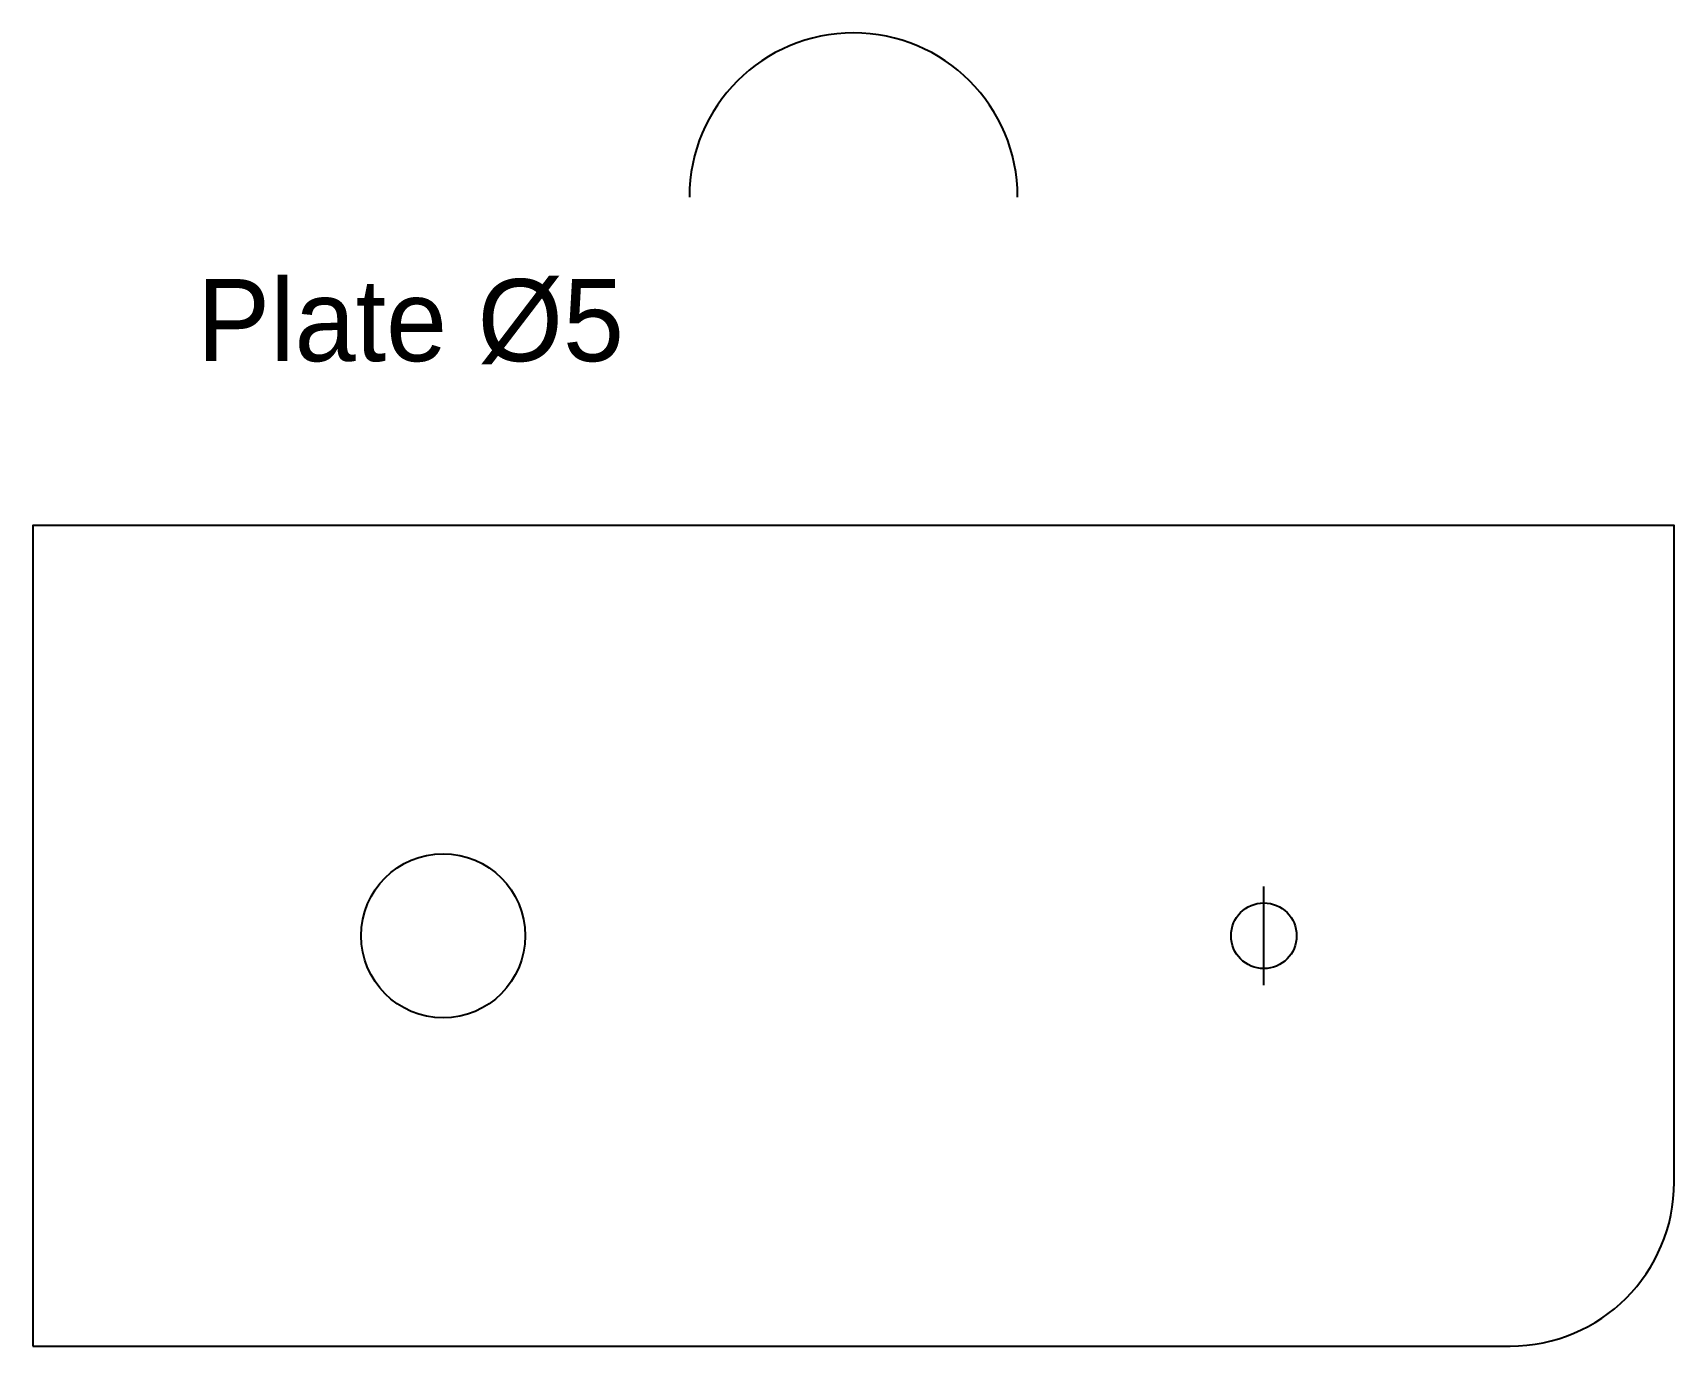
# Model space of a CAD drawing. Header units: millimetres. Extents: x 0 to 100, y 0 to 80.
import ezdxf

# ---------------------------------------------------------------- set-up
doc = ezdxf.new("R2010")
doc.units = ezdxf.units.MM
for name, color, linetype in [('HOLES', 5, 'Continuous'), ('NOTES', 3, 'Continuous'), ('OUTLINE', 1, 'Continuous')]:
    doc.layers.add(name, color=color, linetype=linetype)

# ---------------------------------------------------------------- blocks, each defined once
blk = doc.blocks.new('BOLT')
blk.add_line((-3, 0), (3, 0))
blk.add_circle((0, 0), 2)

msp = doc.modelspace()

# ---------------------------------------------------------------- linework, layer by layer
at = {"layer": 'HOLES'}
msp.add_circle((25, 25), 5, dxfattribs=at)
at = {"layer": 'OUTLINE'}
msp.add_lwpolyline([(0, 0), (90, 0, 0.41421), (100, 10), (100, 50), (0, 50)], format="xyb", close=True, dxfattribs=at)
msp.add_arc((50, 70), 10, 0, 180, dxfattribs=at)

# ---------------------------------------------------------------- block references
at = {"layer": 'HOLES', "rotation": 90}
msp.add_blockref('BOLT', (75, 25), dxfattribs=at)

# ---------------------------------------------------------------- texts
at = {"layer": 'NOTES'}
msp.add_text('Plate %%c5', height=5, dxfattribs=at).set_placement((10, 60))

doc.saveas('drawing.dxf')
